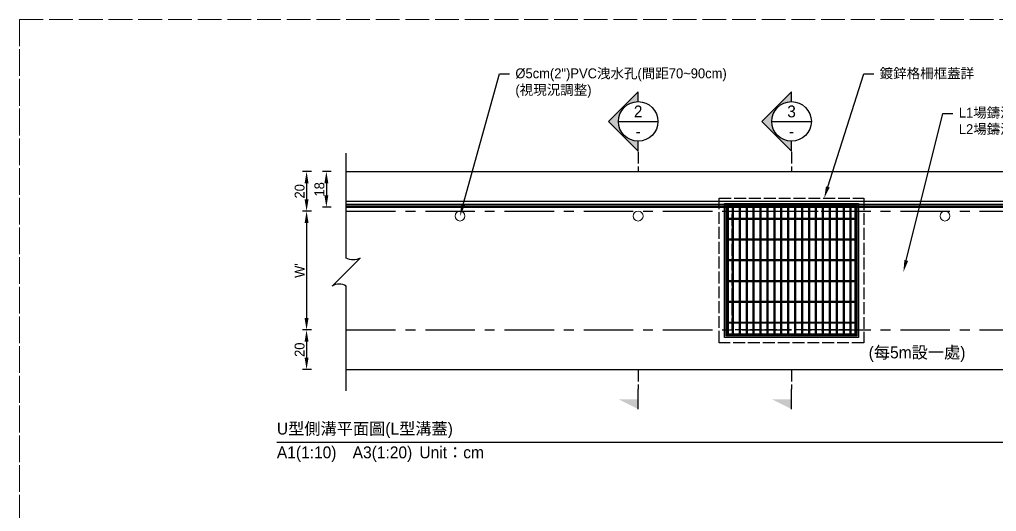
# Model space of a CAD drawing. Extents: x -8920 to 1950, y -2159 to 466.
# Drawn here: x -780 to -286.5, y -248.4 to 0 of the extents above; entities that cross this region are included whole.
import ezdxf
from ezdxf import colors
from ezdxf.entities.mleader import LeaderData, LeaderLine
from ezdxf.math import Vec2, Vec3

# ---------------------------------------------------------------- set-up
doc = ezdxf.new("R2010")
doc.units = 0
doc.header["$MEASUREMENT"] = 0
doc.linetypes.add('ACAD_ISO02W100', pattern=[15, 12, -3])
doc.linetypes.add('CENTERX2', pattern=[4, 2.5, -0.5, 0.5, -0.5])
doc.layers.add('一、4.基本-隱藏', color=9, linetype='ACAD_ISO02W100', lineweight=20, plot=False)
doc.layers.add('三、3.文字-註解文字', color=2, linetype='Continuous')
for name, color, linetype, lineweight in [('二、1.繪圖-既有設施', 8, 'Continuous', 20), ('二、2.繪圖-施作項目', 181, 'Continuous', 30), ('二、6.繪圖-其他施作項目', 35, 'Continuous', 30)]:
    doc.layers.add(name, color=color, linetype=linetype, lineweight=lineweight)
doc.styles.add('次圖名(詳圖)', font='MS PGothic.ttf', dxfattribs={"height": 6})
doc.styles.add('註解文字(詳圖)', font='MS PGothic.ttf', dxfattribs={"height": 5})
doc.dimstyles.new('註解文字(詳圖)', dxfattribs={"dimtxt": 5, "dimasz": 6, "dimexe": 2, "dimexo": 5, "dimgap": 1, "dimtad": 2, "dimzin": 0, "dimdsep": 46, "dimtxsty": '註解文字(詳圖)', "dimcen": 0.1, "dimclrd": 144, "dimclre": 144, "dimclrt": 256, "dimadec": 0, "dimazin": 0, "dimtfac": 1, "dimtofl": 0, "dimtmove": 0, "dimatfit": 3, "dimfxlon": 1, "dimtolj": 1, "dimtzin": 0, "dimlwd": -1, "dimlwe": -1, "dimarcsym": 1})
pattern_1 = [(45, (-1825.3608, 86.9043), (-2.65165, 2.65165), []), (45, (-1824.477, 86.9043), (-2.65165, 2.65165), []), (45, (-1823.593, 86.9043), (-2.65165, 2.65165), []), (45, (-1822.709, 86.9043), (-2.65165, 2.65165), [])]

# ---------------------------------------------------------------- blocks, each defined once
blk = doc.blocks.new('*D40')
at = {"layer": 'Defpoints', "color": 0, "transparency": 16777216}
for p in [(-615, -76.75), (-635, -96.75), (-615, -96.75)]:
    blk.add_point(p, dxfattribs=at)
at = {"layer": '三、3.文字-註解文字', "color": 144, "transparency": 16777216}
for p, q in [((-632.5, -76.75), (-637, -76.75)), ((-635, -82.75), (-635, -90.75)), ((-632.5, -96.75), (-637, -96.75))]:
    blk.add_line(p, q, dxfattribs=at)
for points in [[(-636, -82.75), (-634, -82.75), (-635, -76.75)], [(-636, -90.75), (-634, -90.75), (-635, -96.75)]]:
    blk.add_solid(points, dxfattribs=at)
at = {"layer": '三、3.文字-註解文字', "transparency": 16777216, "insert": (-638.5, -86.75), "char_height": 5, "attachment_point": 5, "rotation": 90, "style": '註解文字(詳圖)'}
blk.add_mtext('\\A1;20', dxfattribs=at)
blk = doc.blocks.new('*D41')
at = {"layer": 'Defpoints', "color": 0, "transparency": 16777216}
for p in [(-615, -96.75), (-635, -156.75), (-615, -156.75)]:
    blk.add_point(p, dxfattribs=at)
at = {"layer": '三、3.文字-註解文字', "color": 144, "transparency": 16777216}
for p, q in [((-632.5, -96.75), (-637, -96.75)), ((-635, -102.75), (-635, -150.75)), ((-632.5, -156.75), (-637, -156.75))]:
    blk.add_line(p, q, dxfattribs=at)
for points in [[(-636, -102.75), (-634, -102.75), (-635, -96.75)], [(-636, -150.75), (-634, -150.75), (-635, -156.75)]]:
    blk.add_solid(points, dxfattribs=at)
at = {"layer": '三、3.文字-註解文字', "transparency": 16777216, "insert": (-638.5, -126.75), "char_height": 5, "attachment_point": 5, "rotation": 90, "style": '註解文字(詳圖)'}
blk.add_mtext("\\A1;W'", dxfattribs=at)
blk = doc.blocks.new('*D42')
at = {"layer": 'Defpoints', "color": 0, "transparency": 16777216}
for p in [(-615, -156.75), (-635, -176.75), (-615, -176.75)]:
    blk.add_point(p, dxfattribs=at)
at = {"layer": '三、3.文字-註解文字', "color": 144, "transparency": 16777216}
for p, q in [((-632.5, -156.75), (-637, -156.75)), ((-635, -162.75), (-635, -170.75)), ((-632.5, -176.75), (-637, -176.75))]:
    blk.add_line(p, q, dxfattribs=at)
for points in [[(-636, -162.75), (-634, -162.75), (-635, -156.75)], [(-636, -170.75), (-634, -170.75), (-635, -176.75)]]:
    blk.add_solid(points, dxfattribs=at)
at = {"layer": '三、3.文字-註解文字', "transparency": 16777216, "insert": (-638.5, -166.75), "char_height": 5, "attachment_point": 5, "rotation": 90, "style": '註解文字(詳圖)'}
blk.add_mtext('\\A1;20', dxfattribs=at)
blk = doc.blocks.new('*D55')
at = {"layer": 'Defpoints', "color": 0, "transparency": 16777216}
for p in [(-615, -76.75), (-625, -94.75), (-615, -94.75)]:
    blk.add_point(p, dxfattribs=at)
at = {"layer": '三、3.文字-註解文字', "color": 144, "transparency": 16777216}
for p, q in [((-622.5, -76.75), (-627, -76.75)), ((-625, -82.75), (-625, -88.75)), ((-622.5, -94.75), (-627, -94.75))]:
    blk.add_line(p, q, dxfattribs=at)
for points in [[(-626, -82.75), (-624, -82.75), (-625, -76.75)], [(-626, -88.75), (-624, -88.75), (-625, -94.75)]]:
    blk.add_solid(points, dxfattribs=at)
at = {"layer": '三、3.文字-註解文字', "transparency": 16777216, "insert": (-628.5, -85.75), "char_height": 5, "attachment_point": 5, "rotation": 90, "style": '註解文字(詳圖)'}
blk.add_mtext('\\A1;18', dxfattribs=at)

msp = doc.modelspace()

# ---------------------------------------------------------------- hatches: boundary and pattern name
at = {"layer": '三、3.文字-註解文字'}
h = msp.add_hatch(color=256, dxfattribs=at)
h.dxf.hatch_style = 1
h.paths.add_polyline_path([(-467.5, -36.443), (-482.5, -51.443), (-467.5, -66.443), (-467.5, -61.443, -0.4142136), (-477.5, -51.443, -0.4142136), (-467.5, -41.443)])
h = msp.add_hatch(color=256, dxfattribs=at)
h.dxf.hatch_style = 1
h.paths.add_polyline_path([(-390, -36.443), (-405, -51.443), (-390, -66.443), (-390, -61.443, -0.4142136), (-400, -51.443, -0.4142136), (-390, -41.443)])
h = msp.add_hatch(color=256, dxfattribs=at)
h.dxf.hatch_style = 1
h.paths.add_polyline_path([(-477.5, -191.75), (-467.5, -196.75), (-467.5, -191.75)])
h = msp.add_hatch(color=256, dxfattribs=at)
h.dxf.hatch_style = 1
h.paths.add_polyline_path([(-400, -191.75), (-390, -196.75), (-390, -191.75)])
at = {"layer": '二、6.繪圖-其他施作項目'}
h = msp.add_hatch(color=256, dxfattribs=at)
h.dxf.hatch_style = 1
h.paths.add_polyline_path([(-423.9, -160.65), (-356.1, -160.65), (-356.1, -92.85), (-423.9, -92.85)])
h.paths.add_polyline_path([(-423, -159.75), (-357, -159.75), (-357, -93.75), (-423, -93.75)], flags=16)
h = msp.add_hatch(dxfattribs=at)
h.set_pattern_fill('ANSI34', color=256, scale=5)
h.set_pattern_definition(pattern_1)
h.paths.add_polyline_path([(-358, -100.25), (-422, -100.25), (-422, -100.75), (-358, -100.75)])
h = msp.add_hatch(dxfattribs=at)
h.set_pattern_fill('ANSI34', color=256, scale=5)
h.set_pattern_definition(pattern_1)
h.paths.add_polyline_path([(-358, -110.75), (-422, -110.75), (-422, -111.25), (-358, -111.25)])
h = msp.add_hatch(dxfattribs=at)
h.set_pattern_fill('ANSI34', color=256, scale=5)
h.set_pattern_definition(pattern_1)
h.paths.add_polyline_path([(-358, -121.25), (-422, -121.25), (-422, -121.75), (-358, -121.75)])
h = msp.add_hatch(dxfattribs=at)
h.set_pattern_fill('ANSI34', color=256, scale=5)
h.set_pattern_definition(pattern_1)
h.paths.add_polyline_path([(-358, -131.75), (-422, -131.75), (-422, -132.25), (-358, -132.25)])
h = msp.add_hatch(dxfattribs=at)
h.set_pattern_fill('ANSI34', color=256, scale=5)
h.set_pattern_definition(pattern_1)
h.paths.add_polyline_path([(-358, -142.25), (-422, -142.25), (-422, -142.75), (-358, -142.75)])
h = msp.add_hatch(dxfattribs=at)
h.set_pattern_fill('ANSI34', color=256, scale=5)
h.set_pattern_definition(pattern_1)
h.paths.add_polyline_path([(-358, -152.75), (-422, -152.75), (-422, -153.25), (-358, -153.25)])

# ---------------------------------------------------------------- linework, layer by layer
at = {"layer": '一、4.基本-隱藏'}
for points in [[(-780, 0), (0, 0), (0, -253.5), (-780, -253.5)], [(-780, 0), (0, 0), (0, -507), (-780, -507)], [(-780, 0), (0, 0), (0, -507), (-780, -507)]]:
    msp.add_lwpolyline(points, close=True, dxfattribs=at)
at = {"layer": '三、3.文字-註解文字'}
for points in [[(-467.5, -41.443), (-467.5, -36.443), (-482.5, -51.443), (-467.5, -66.443), (-467.5, -61.443)], [(-390, -41.443), (-390, -36.443), (-405, -51.443), (-390, -66.443), (-390, -61.443)], [(-477.5, -51.443), (-457.5, -51.443)], [(-400, -51.443), (-380, -51.443)], [(-467.5, -196.75), (-467.5, -186.75)], [(-390, -196.75), (-390, -186.75)], [(-650, -213.5), (-130, -213.5)]]:
    msp.add_lwpolyline(points, dxfattribs=at)
msp.add_lwpolyline([(-615, -187.5), (-615, -134.571, 0.2828427), (-622.071, -134.571), (-607.929, -120.429, -0.2828427), (-615, -120.429), (-615, -67.5)], format="xyb", dxfattribs=at)
at = {"layer": '三、3.文字-註解文字', "linetype": 'ACAD_ISO02W100', "ltscale": 0.5}
for points in [[(-467.5, -66.75), (-467.5, -76.75)], [(-390, -66.75), (-390, -76.75)], [(-467.5, -176.75), (-467.5, -186.75)], [(-390, -176.75), (-390, -186.75)]]:
    msp.add_lwpolyline(points, dxfattribs=at)
at = {"layer": '三、3.文字-註解文字'}
for centre in [(-467.5, -51.443), (-390, -51.443)]:
    msp.add_circle(centre, 10, dxfattribs=at)
at = {"layer": '二、1.繪圖-既有設施'}
for centre in [(-557.5, -99.25), (-467.5, -99.25), (-312.5, -99.25)]:
    msp.add_circle(centre, 2.5, dxfattribs=at)
at = {"layer": '二、2.繪圖-施作項目'}
for points in [[(-615, -76.75), (-165, -76.75)], [(-615, -91.75), (-165, -91.75)], [(-615, -93.25), (-165, -93.25)], [(-615, -94), (-165, -94)], [(-615, -94.375), (-165, -94.375)], [(-615, -94.75), (-165, -94.75)], [(-615, -176.75), (-165, -176.75)]]:
    msp.add_lwpolyline(points, dxfattribs=at)
at = {"layer": '二、2.繪圖-施作項目', "linetype": 'CENTERX2', "ltscale": 10}
for points in [[(-615, -96.75), (-165, -96.75)], [(-615, -156.75), (-165, -156.75)]]:
    msp.add_lwpolyline(points, dxfattribs=at)
at = {"layer": '二、6.繪圖-其他施作項目', "linetype": 'ACAD_ISO02W100', "ltscale": 0.5}
for points in [[(-426.5, -90.25), (-353.5, -90.25), (-353.5, -163.25), (-426.5, -163.25)], [(-420, -96.75), (-360, -96.75), (-360, -156.75), (-420, -156.75)]]:
    msp.add_lwpolyline(points, close=True, dxfattribs=at)
at = {"layer": '二、6.繪圖-其他施作項目'}
for points in [[(-423.9, -92.85), (-356.1, -92.85), (-356.1, -160.65), (-423.9, -160.65)], [(-423, -93.75), (-357, -93.75), (-357, -159.75), (-423, -159.75)], [(-422.5, -94.25), (-357.5, -94.25), (-357.5, -159.25), (-422.5, -159.25)]]:
    msp.add_lwpolyline(points, close=True, dxfattribs=at)
for points in [[(-422.5, -94.25), (-357.5, -94.25)], [(-422.5, -94.25), (-422.5, -159.25)], [(-422, -94.25), (-422, -159.25)], [(-422, -94.75), (-358, -94.75)], [(-420, -94.75), (-420, -100.25)], [(-419.5, -94.75), (-419.5, -100.25)], [(-416.5, -94.75), (-416.5, -100.25)], [(-416, -94.75), (-416, -100.25)], [(-413, -94.75), (-413, -100.25)], [(-412.5, -94.75), (-412.5, -100.25)], [(-409.5, -94.75), (-409.5, -100.25)], [(-409, -94.75), (-409, -100.25)], [(-406, -94.75), (-406, -100.25)], [(-405.5, -94.75), (-405.5, -100.25)], [(-402.5, -94.75), (-402.5, -100.25)], [(-402, -94.75), (-402, -100.25)], [(-399, -94.75), (-399, -100.25)], [(-398.5, -94.75), (-398.5, -100.25)], [(-395.5, -94.75), (-395.5, -100.25)], [(-395, -94.75), (-395, -100.25)], [(-392, -94.75), (-392, -100.25)], [(-391.5, -94.75), (-391.5, -100.25)], [(-388.5, -94.75), (-388.5, -100.25)], [(-388, -94.75), (-388, -100.25)], [(-385, -94.75), (-385, -100.25)], [(-384.5, -94.75), (-384.5, -100.25)], [(-381.5, -94.75), (-381.5, -100.25)], [(-381, -94.75), (-381, -100.25)], [(-378, -94.75), (-378, -100.25)], [(-377.5, -94.75), (-377.5, -100.25)], [(-374.5, -94.75), (-374.5, -100.25)], [(-374, -94.75), (-374, -100.25)], [(-371, -94.75), (-371, -100.25)], [(-370.5, -94.75), (-370.5, -100.25)], [(-367.5, -94.75), (-367.5, -100.25)], [(-367, -94.75), (-367, -100.25)], [(-364, -94.75), (-364, -100.25)], [(-363.5, -94.75), (-363.5, -100.25)], [(-360.5, -94.75), (-360.5, -100.25)], [(-360, -94.75), (-360, -100.25)], [(-358, -94.25), (-358, -159.25)], [(-357.5, -94.25), (-357.5, -159.25)], [(-422, -100.25), (-358, -100.25)], [(-422, -100.75), (-358, -100.75)], [(-420, -100.75), (-420, -110.75)], [(-419.5, -100.75), (-419.5, -110.75)], [(-416.5, -100.75), (-416.5, -110.75)], [(-416, -100.75), (-416, -110.75)], [(-413, -100.75), (-413, -110.75)], [(-412.5, -100.75), (-412.5, -110.75)], [(-409.5, -100.75), (-409.5, -110.75)], [(-409, -100.75), (-409, -110.75)], [(-406, -100.75), (-406, -110.75)], [(-405.5, -100.75), (-405.5, -110.75)], [(-402.5, -100.75), (-402.5, -110.75)], [(-402, -100.75), (-402, -110.75)], [(-399, -100.75), (-399, -110.75)], [(-398.5, -100.75), (-398.5, -110.75)], [(-395.5, -100.75), (-395.5, -110.75)], [(-395, -100.75), (-395, -110.75)], [(-392, -100.75), (-392, -110.75)], [(-391.5, -100.75), (-391.5, -110.75)], [(-388.5, -100.75), (-388.5, -110.75)], [(-388, -100.75), (-388, -110.75)], [(-385, -100.75), (-385, -110.75)], [(-384.5, -100.75), (-384.5, -110.75)], [(-381.5, -100.75), (-381.5, -110.75)], [(-381, -100.75), (-381, -110.75)], [(-378, -100.75), (-378, -110.75)], [(-377.5, -100.75), (-377.5, -110.75)], [(-374.5, -100.75), (-374.5, -110.75)], [(-374, -100.75), (-374, -110.75)], [(-371, -100.75), (-371, -110.75)], [(-370.5, -100.75), (-370.5, -110.75)], [(-367.5, -100.75), (-367.5, -110.75)], [(-367, -100.75), (-367, -110.75)], [(-364, -100.75), (-364, -110.75)], [(-363.5, -100.75), (-363.5, -110.75)], [(-360.5, -100.75), (-360.5, -110.75)], [(-360, -100.75), (-360, -110.75)], [(-422, -110.75), (-358, -110.75)], [(-422, -111.25), (-358, -111.25)], [(-420, -111.25), (-420, -121.25)], [(-419.5, -111.25), (-419.5, -121.25)], [(-416.5, -111.25), (-416.5, -121.25)], [(-416, -111.25), (-416, -121.25)], [(-413, -111.25), (-413, -121.25)], [(-412.5, -111.25), (-412.5, -121.25)], [(-409.5, -111.25), (-409.5, -121.25)], [(-409, -111.25), (-409, -121.25)], [(-406, -111.25), (-406, -121.25)], [(-405.5, -111.25), (-405.5, -121.25)], [(-402.5, -111.25), (-402.5, -121.25)], [(-402, -111.25), (-402, -121.25)], [(-399, -111.25), (-399, -121.25)], [(-398.5, -111.25), (-398.5, -121.25)], [(-395.5, -111.25), (-395.5, -121.25)], [(-395, -111.25), (-395, -121.25)], [(-392, -111.25), (-392, -121.25)], [(-391.5, -111.25), (-391.5, -121.25)], [(-388.5, -111.25), (-388.5, -121.25)], [(-388, -111.25), (-388, -121.25)], [(-385, -111.25), (-385, -121.25)], [(-384.5, -111.25), (-384.5, -121.25)], [(-381.5, -111.25), (-381.5, -121.25)], [(-381, -111.25), (-381, -121.25)], [(-378, -111.25), (-378, -121.25)], [(-377.5, -111.25), (-377.5, -121.25)], [(-374.5, -111.25), (-374.5, -121.25)], [(-374, -111.25), (-374, -121.25)], [(-371, -111.25), (-371, -121.25)], [(-370.5, -111.25), (-370.5, -121.25)], [(-367.5, -111.25), (-367.5, -121.25)], [(-367, -111.25), (-367, -121.25)], [(-364, -111.25), (-364, -121.25)], [(-363.5, -111.25), (-363.5, -121.25)], [(-360.5, -111.25), (-360.5, -121.25)], [(-360, -111.25), (-360, -121.25)], [(-422, -121.25), (-358, -121.25)], [(-422, -121.75), (-358, -121.75)], [(-420, -121.75), (-420, -131.75)], [(-419.5, -121.75), (-419.5, -131.75)], [(-416.5, -121.75), (-416.5, -131.75)], [(-416, -121.75), (-416, -131.75)], [(-413, -121.75), (-413, -131.75)], [(-412.5, -121.75), (-412.5, -131.75)], [(-409.5, -121.75), (-409.5, -131.75)], [(-409, -121.75), (-409, -131.75)], [(-406, -121.75), (-406, -131.75)], [(-405.5, -121.75), (-405.5, -131.75)], [(-402.5, -121.75), (-402.5, -131.75)], [(-402, -121.75), (-402, -131.75)], [(-399, -121.75), (-399, -131.75)], [(-398.5, -121.75), (-398.5, -131.75)], [(-395.5, -121.75), (-395.5, -131.75)], [(-395, -121.75), (-395, -131.75)], [(-392, -121.75), (-392, -131.75)], [(-391.5, -121.75), (-391.5, -131.75)], [(-388.5, -121.75), (-388.5, -131.75)], [(-388, -121.75), (-388, -131.75)], [(-385, -121.75), (-385, -131.75)], [(-384.5, -121.75), (-384.5, -131.75)], [(-381.5, -121.75), (-381.5, -131.75)], [(-381, -121.75), (-381, -131.75)], [(-378, -121.75), (-378, -131.75)], [(-377.5, -121.75), (-377.5, -131.75)], [(-374.5, -121.75), (-374.5, -131.75)], [(-374, -121.75), (-374, -131.75)], [(-371, -121.75), (-371, -131.75)], [(-370.5, -121.75), (-370.5, -131.75)], [(-367.5, -121.75), (-367.5, -131.75)], [(-367, -121.75), (-367, -131.75)], [(-364, -121.75), (-364, -131.75)], [(-363.5, -121.75), (-363.5, -131.75)], [(-360.5, -121.75), (-360.5, -131.75)], [(-360, -121.75), (-360, -131.75)], [(-422, -131.75), (-358, -131.75)], [(-422, -132.25), (-358, -132.25)], [(-420, -132.25), (-420, -142.25)], [(-419.5, -132.25), (-419.5, -142.25)], [(-416.5, -132.25), (-416.5, -142.25)], [(-416, -132.25), (-416, -142.25)], [(-413, -132.25), (-413, -142.25)], [(-412.5, -132.25), (-412.5, -142.25)], [(-409.5, -132.25), (-409.5, -142.25)], [(-409, -132.25), (-409, -142.25)], [(-406, -132.25), (-406, -142.25)], [(-405.5, -132.25), (-405.5, -142.25)], [(-402.5, -132.25), (-402.5, -142.25)], [(-402, -132.25), (-402, -142.25)], [(-399, -132.25), (-399, -142.25)], [(-398.5, -132.25), (-398.5, -142.25)], [(-395.5, -132.25), (-395.5, -142.25)], [(-395, -132.25), (-395, -142.25)], [(-392, -132.25), (-392, -142.25)], [(-391.5, -132.25), (-391.5, -142.25)], [(-388.5, -132.25), (-388.5, -142.25)], [(-388, -132.25), (-388, -142.25)], [(-385, -132.25), (-385, -142.25)], [(-384.5, -132.25), (-384.5, -142.25)], [(-381.5, -132.25), (-381.5, -142.25)], [(-381, -132.25), (-381, -142.25)], [(-378, -132.25), (-378, -142.25)], [(-377.5, -132.25), (-377.5, -142.25)], [(-374.5, -132.25), (-374.5, -142.25)], [(-374, -132.25), (-374, -142.25)], [(-371, -132.25), (-371, -142.25)], [(-370.5, -132.25), (-370.5, -142.25)], [(-367.5, -132.25), (-367.5, -142.25)], [(-367, -132.25), (-367, -142.25)], [(-364, -132.25), (-364, -142.25)], [(-363.5, -132.25), (-363.5, -142.25)], [(-360.5, -132.25), (-360.5, -142.25)], [(-360, -132.25), (-360, -142.25)], [(-422, -142.25), (-358, -142.25)], [(-422, -142.75), (-358, -142.75)], [(-420, -142.75), (-420, -152.75)], [(-419.5, -142.75), (-419.5, -152.75)], [(-416.5, -142.75), (-416.5, -152.75)], [(-416, -142.75), (-416, -152.75)], [(-413, -142.75), (-413, -152.75)], [(-412.5, -142.75), (-412.5, -152.75)], [(-409.5, -142.75), (-409.5, -152.75)], [(-409, -142.75), (-409, -152.75)], [(-406, -142.75), (-406, -152.75)], [(-405.5, -142.75), (-405.5, -152.75)], [(-402.5, -142.75), (-402.5, -152.75)], [(-402, -142.75), (-402, -152.75)], [(-399, -142.75), (-399, -152.75)], [(-398.5, -142.75), (-398.5, -152.75)], [(-395.5, -142.75), (-395.5, -152.75)], [(-395, -142.75), (-395, -152.75)], [(-392, -142.75), (-392, -152.75)], [(-391.5, -142.75), (-391.5, -152.75)], [(-388.5, -142.75), (-388.5, -152.75)], [(-388, -142.75), (-388, -152.75)], [(-385, -142.75), (-385, -152.75)], [(-384.5, -142.75), (-384.5, -152.75)], [(-381.5, -142.75), (-381.5, -152.75)], [(-381, -142.75), (-381, -152.75)], [(-378, -142.75), (-378, -152.75)], [(-377.5, -142.75), (-377.5, -152.75)], [(-374.5, -142.75), (-374.5, -152.75)], [(-374, -142.75), (-374, -152.75)], [(-371, -142.75), (-371, -152.75)], [(-370.5, -142.75), (-370.5, -152.75)], [(-367.5, -142.75), (-367.5, -152.75)], [(-367, -142.75), (-367, -152.75)], [(-364, -142.75), (-364, -152.75)], [(-363.5, -142.75), (-363.5, -152.75)], [(-360.5, -142.75), (-360.5, -152.75)], [(-360, -142.75), (-360, -152.75)], [(-422, -152.75), (-358, -152.75)], [(-422, -153.25), (-358, -153.25)], [(-420, -153.25), (-420, -158.75)], [(-419.5, -153.25), (-419.5, -158.75)], [(-416.5, -153.25), (-416.5, -158.75)], [(-416, -153.25), (-416, -158.75)], [(-413, -153.25), (-413, -158.75)], [(-412.5, -153.25), (-412.5, -158.75)], [(-409.5, -153.25), (-409.5, -158.75)], [(-409, -153.25), (-409, -158.75)], [(-406, -153.25), (-406, -158.75)], [(-405.5, -153.25), (-405.5, -158.75)], [(-402.5, -153.25), (-402.5, -158.75)], [(-402, -153.25), (-402, -158.75)], [(-399, -153.25), (-399, -158.75)], [(-398.5, -153.25), (-398.5, -158.75)], [(-395.5, -153.25), (-395.5, -158.75)], [(-395, -153.25), (-395, -158.75)], [(-392, -153.25), (-392, -158.75)], [(-391.5, -153.25), (-391.5, -158.75)], [(-388.5, -153.25), (-388.5, -158.75)], [(-388, -153.25), (-388, -158.75)], [(-385, -153.25), (-385, -158.75)], [(-384.5, -153.25), (-384.5, -158.75)], [(-381.5, -153.25), (-381.5, -158.75)], [(-381, -153.25), (-381, -158.75)], [(-378, -153.25), (-378, -158.75)], [(-377.5, -153.25), (-377.5, -158.75)], [(-374.5, -153.25), (-374.5, -158.75)], [(-374, -153.25), (-374, -158.75)], [(-371, -153.25), (-371, -158.75)], [(-370.5, -153.25), (-370.5, -158.75)], [(-367.5, -153.25), (-367.5, -158.75)], [(-367, -153.25), (-367, -158.75)], [(-364, -153.25), (-364, -158.75)], [(-363.5, -153.25), (-363.5, -158.75)], [(-360.5, -153.25), (-360.5, -158.75)], [(-360, -153.25), (-360, -158.75)], [(-422.5, -159.25), (-357.5, -159.25)], [(-422, -158.75), (-358, -158.75)]]:
    msp.add_lwpolyline(points, dxfattribs=at)

# ---------------------------------------------------------------- texts
at = {"layer": '三、3.文字-註解文字', "char_height": 6}
for s, width, gutter_width, insert, attachment_point, style in [('2', 6.60394, 25, (-467.5, -46.443), 5, '註解文字(詳圖)'), ('3', 6.60394, 25, (-390, -46.443), 5, '註解文字(詳圖)'), ('-', 6.60394, 25, (-467.5, -56.443), 5, '註解文字(詳圖)'), ('-', 6.60394, 25, (-390, -56.443), 5, '註解文字(詳圖)'), ('(每5m設一處)', 52.41253, 30, (-326.595, -169.02), 5, '註解文字(詳圖)'), ('{\\fMS PGothic|b0|i0|c128|p34;U型側溝平面圖(}L{\\fMS PGothic|b0|i0|c128|p34;型溝蓋)}', 138.66243, 15, (-650, -207.5), 4, '次圖名(詳圖)'), ('A1(1:10)\u3000A3(1:20){\\fMS PGothic|b0|i0|c128|p34;^IUnit：cm}', 136.03259, 15, (-650, -219.5), 4, '次圖名(詳圖)')]:
    msp.add_mtext_dynamic_manual_height_columns(s, width=width, gutter_width=gutter_width, heights=[0], dxfattribs=dict(at, insert=insert, attachment_point=attachment_point, style=style))

# ---------------------------------------------------------------- dimensions: what is measured, and where the dimension line sits
at = {"layer": '三、3.文字-註解文字'}
for base, p1, p2, text, picture, middle in [((-635, -96.75), (-615, -76.75), (-615, -96.75), '20', '*D40', (-638.5, -86.75)), ((-625, -94.75), (-615, -76.75), (-615, -94.75), '18', '*D55', (-628.5, -85.75)), ((-635, -156.75), (-615, -96.75), (-615, -156.75), "W'", '*D41', (-638.5, -126.75)), ((-635, -176.75), (-615, -156.75), (-615, -176.75), '20', '*D42', (-638.5, -166.75))]:
    dim = msp.add_linear_dim(base=base, p1=p1, p2=p2, angle=90, text=text, dimstyle='註解文字(詳圖)', dxfattribs=at)
    dim.commit()
    dim.dimension.update_dxf_attribs({"geometry": picture, "text_midpoint": middle})

# ---------------------------------------------------------------- leaders
ml = msp.add_multileader_mtext('Standard', dxfattribs=at)
ml.set_content('{\\fMS PGothic|b0|i0|c128|p34;%%C5cm}(2")PVC洩水孔(間距70~90cm)\\P(視現況調整)', color=256, style='註解文字(詳圖)')
ml.set_leader_properties(color=144, linetype='ByLayer', lineweight=-1)
ml.build(insert=Vec2(0, 0))
ml.multileader.update_dxf_attribs({"dogleg_length": 5, "arrow_head_size": 6})
ctx = ml.context
ctx.base_point, ctx.char_height, ctx.arrow_head_size, ctx.landing_gap_size, ctx.plane_origin = Vec3(-532.5, -27.5), 5, 6, 3, Vec3(-557.5, -110)
notes = []
notes.append((ctx, [(0, (1, 1, 0), (-537.5, -27.5), (1, 0), 5, [(0, [(-557.5, -99.25)], 0, [])])]))
ctx.mtext.insert, ctx.mtext.flow_direction = Vec3(-529.5, -24.673), 5
ml = msp.add_multileader_mtext('Standard', dxfattribs=at)
ml.set_content('鍍鋅格柵框蓋詳', color=256, style='註解文字(詳圖)')
ml.set_leader_properties(color=144, linetype='ByLayer', lineweight=-1)
ml.build(insert=Vec2(0, 0))
ml.multileader.update_dxf_attribs({"dogleg_length": 5, "arrow_head_size": 6})
ctx = ml.context
ctx.base_point, ctx.char_height, ctx.arrow_head_size, ctx.landing_gap_size, ctx.plane_origin = Vec3(-348.5, -27.5), 5, 6, 3, Vec3(-373.5, -101)
notes.append((ctx, [(0, (1, 1, 0), (-353.5, -27.5), (1, 0), 5, [(0, [(-373.5, -90.25)], 0, [])])]))
ctx.mtext.insert, ctx.mtext.flow_direction = Vec3(-345.5, -24.645), 5
ml = msp.add_multileader_mtext('Standard', dxfattribs=at)
ml.set_content('L{\\fMS PGothic|b0|i0|c128|p34;1場鑄溝蓋板(280kgf/cm²混凝土)或\\P}L{\\fMS PGothic|b0|i0|c128|p34;2場鑄溝蓋板(280kgf/cm²混凝土)詳}', color=256, style='註解文字(詳圖)')
ml.set_leader_properties(color=144, linetype='ByLayer', lineweight=-1)
ml.build(insert=Vec2(0, 0))
ml.multileader.update_dxf_attribs({"dogleg_length": 5, "arrow_head_size": 6})
ctx = ml.context
ctx.base_point, ctx.char_height, ctx.arrow_head_size, ctx.landing_gap_size, ctx.plane_origin = Vec3(-308.5, -47.5), 5, 6, 3, Vec3(-333.5, -127.5)
notes.append((ctx, [(0, (1, 1, 0), (-313.5, -47.5), (1, 0), 5, [(0, [(-333.5, -127.5)], 0, [])])]))
ctx.mtext.insert, ctx.mtext.flow_direction = Vec3(-305.5, -44.517), 5
for ctx, leaders in notes:
    for number, flags, end, landing, length, lines in leaders:
        leader = LeaderData()
        leader.index, (leader.has_last_leader_line, leader.has_dogleg_vector, leader.attachment_direction) = number, flags
        leader.last_leader_point, leader.dogleg_vector, leader.dogleg_length = Vec3(end), Vec3(landing), length
        for number, points, colour, breaks in lines:
            line = LeaderLine()
            line.index, line.vertices, line.color, line.breaks = number, Vec3.list(points), colors.encode_raw_color(colour), breaks
            leader.lines.append(line)
        ctx.leaders.append(leader)

doc.saveas('drawing.dxf')
